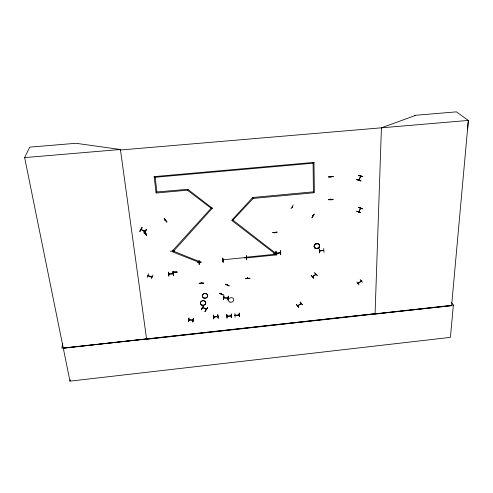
<?xml version="1.0" encoding="UTF-8"?>
<svg xmlns="http://www.w3.org/2000/svg" width="493" height="493" viewBox="0 0 493 493"><rect width="100%" height="100%" fill="white"/><g stroke="black" fill="none" stroke-linecap="round" stroke-linejoin="round"><path stroke-width="0.74" d="M152.109 276.542L152.029 276.955L152.14 276.598M244.374 257.894L248.762 257.457M319.452 249.014L319.409 252.903M319.452 250.66L319.482 251.06M151.431 278.736L152.947 275.026M148.319 275.636C146.686 275.704 152.744 278.021 151.813 276.456M151.758 276.487L151.715 276.838M323.704 248.497L323.975 252.471M328.695 177.005L333.206 176.383L328.64 176.895M328.646 199.64C333.841 200.448 335.474 198.389 328.695 199.782M330.772 176.66L330.945 177.036M330.846 199.129L331 199.536L330.748 198.962M331.068 177.19L330.926 176.648M292.38 206.955L292.448 207.146M148.325 275.433L148.313 275.655M148.344 275.834L148.35 275.482M148.584 273.732L147.13 277.46M147.869 275.488L147.925 275.359M143.851 232C144.166 231.26 147.315 235.081 146.6 235.377L143.857 231.981M145.441 233.22L145.509 233.62L145.811 233.09M145.866 233.177L145.706 233.053M145.392 233.306L145.805 233.226M145.527 233.399L145.86 233.368M145.774 233.06L145.453 233.423M144.739 231.18L144.856 231.014M144.917 230.995L145.275 231.199M145.108 231.309L145.213 231.125M144.252 233.232L146.267 229.479L144.276 233.331M144.036 231.852L146.809 235.241L144.067 231.753M142.064 227.711L139.796 231.359L141.848 227.6M141.485 229.467L141.436 229.652M141.016 229.467L145.139 231.507M141.084 229.337L141.01 229.652M141.195 229.337L141.546 229.732M223.212 294.987L219.471 293.292M381.434 127.317L375.074 314.035L451.594 305.697M140 231.42L142.039 227.6M219.465 293.31L223.2 294.906M174.701 271.933L174.725 272.081M199.56 262.818L199.536 262.344M201.421 282.92L201.372 282.618M312.839 276.493L312.747 276.394M315.668 274.096L315.847 274.17M467.586 129.517L468.35 120.428L456.401 111.862L414.773 115.344L415.057 115.584L381.416 127.816M451.576 302.671L453.369 305.118L450.411 337.372L69.975 381.138L24.65 157.612L29.728 147.148L75.947 143.284L120.341 149.49L120.415 149.995L468.35 120.428L451.606 305.568L146.631 339.301L120.409 149.484L24.65 157.612M246.605 257.537L246.525 258.178M358.288 283.111C356.957 283.808 362.287 281.127 360.888 280.881M358.337 283.247L358.091 282.933M361.375 281.016L357.992 283.481M356.735 282.064L359.07 284.831M188.301 321.726L188.948 318.071M188.486 321.719L188.961 317.979M189.133 319.63L189.189 319.895M189.127 320.037L188.757 319.871M193.003 320.093L192.578 320.259L192.578 319.877M333.194 176.568L328.64 176.913M174.91 272.259L174.849 271.717M193.49 318.361L192.781 322.003L193.287 318.33M192.818 321.984L193.274 318.25M199.332 262.566L199.77 262.51L199.301 262.714M201.446 283.161L201.181 282.68M223.261 299.639L224.025 295.794L223.274 299.621M223.84 297.476L223.847 297.895L227.969 297.957M224.136 297.495L224.173 297.71M227.55 297.821L227.643 298.148L227.637 297.729M227.988 299.935L228.314 296.077L227.791 299.917M69.975 381.138L70.228 379.647M246.451 257.71L246.703 257.808M247.652 277.842L247.72 278.428L247.702 278.009M227.409 284.985L227.322 285.133M313.721 278.268L311.175 275.353M274.774 232.314L274.854 232.949L275.02 232.493M275.544 253.538L275.593 253.229M62.703 343.707L61.816 348.144L146.575 338.913M360.451 176.543L360.315 176.334M360.759 176.266L359.027 180.29L358.762 179.994M296.336 304.686L298.807 307.238M296.496 304.557L298.82 307.355M356.833 179.588L361.005 180.876L356.827 179.612M360.968 180.925L356.87 179.674M360.556 208.12L358.836 212.033L358.534 211.75M360.531 208.163L360.34 208.557L360.58 207.997M360.438 207.954L360.673 208.256L358.842 211.99M358.645 175.539L362.848 176.531L358.59 175.428M360.63 176.13L358.886 180.253M168.705 274.065L173.16 273.633M169.204 274.176L169.148 273.818M362.583 208.816L358.657 207.473L362.521 208.718M199.277 262.559L199.382 262.874L199.252 262.362M199.647 262.282L199.69 262.701L199.751 262.368M200.374 261.783L200.022 262.658L172.809 252.009L212.378 208.126M213.715 316.962L214.098 316.9M217.493 316.549L217.937 316.475M226.934 316.26L227.291 316.149M230.742 315.847L231.143 315.779M231.038 315.557L231.168 315.803M235.044 315.378L235.395 315.267M238.84 314.707L239.191 315.095L239.136 314.676M144.221 233.318L146.47 229.664M235.143 317.221L234.902 313.511M312.531 276.696L315.939 274.385L312.346 276.622M291.024 208.755L293.236 204.971M319.797 250.672L319.84 251.017M312.808 215.86L312.864 215.669M314.096 214.104L311.878 217.857L314.257 214.178M201.391 309.222L203.621 305.95L201.403 309.21M202.98 307.466L203.048 307.706M206.025 309.154L206.099 308.766M207.639 307.632C204.441 312.476 203.43 313.727 207.633 307.62M222.959 262.116L222.713 258.166M225.529 284.258L229.3 285.971L225.597 284.165M221.456 294.124L221.345 293.705M199.073 260.643L199.203 264.618L199.098 260.544M358.608 207.356L362.521 208.712M360.519 208.557L360.229 208.292M169.161 274.17L169.093 273.781M173.117 273.788L173.148 273.43M199.72 262.67L199.382 262.707M222.935 259.848C222.83 260.735 222.38 260.359 223.323 260.014M246.414 257.851L246.056 257.71M217.888 316.29L217.968 316.5M231.131 315.933L227.02 316.235M235.087 315.378L239.228 314.928M319.501 250.894L323.691 250.481M154.149 176.476L156.09 193.046L187.469 190.187L188.036 189.386M313.659 278.175L311.182 275.47M200.392 261.956L172.488 250.801L211.7 207.608M312.488 276.752L312.808 276.536M312.839 276.702L312.691 276.363M246.377 257.001L246.469 257.925L275.605 254.986L275.575 254.222L231.698 220.353L252.471 197.755M313.973 162.265L314.361 192.726L253.18 198.426L232.906 220.081M246.42 257.167L275.575 254.222L276.092 253.457M298.062 305.808L297.871 305.457M301.001 303.386L301.149 303.743L300.94 303.38M172.384 251.134L172.587 251.566L172.562 251.005M201.243 282.803L201.255 282.982M274.841 232.893L274.841 232.499M247.689 278.058L247.893 278.403L247.88 278.07M301.149 303.743L297.76 306.017M227.976 298.142L227.969 297.79M360.198 279.549L362.565 282.261M300.188 302.08L302.505 304.89L300.175 302.073M221.48 294.148L221.363 293.717M292.189 206.814L292.583 206.974M312.58 215.731L312.938 215.866M165.352 220.112L165.223 220.457M165.038 220.426L165.457 220.1M166.862 222.053L164.157 218.621L166.88 221.936M206.419 308.945L202.66 307.373M280.418 252.872L280.344 252.508L280.375 252.878L276.105 253.273M223.311 260.039L222.503 260.212L223.347 259.903M314.596 272.795L317.326 275.581L314.682 272.857M301.02 303.589L297.581 305.697M297.79 305.987L297.63 305.623M164.181 218.51L166.917 222.004M202.574 307.687L206.32 309.29L206.364 308.877M227.033 318.01L226.798 314.516M213.642 318.86L213.549 315.089L213.66 318.842M226.755 314.392L227.076 318.133M319.402 252.81L319.378 248.916M276.129 255.054L275.963 251.233M276.135 255.146L275.994 251.128M168.698 276.086L168.489 272.068L168.889 275.975M276.499 253.273L276.425 252.86M213.802 316.931L217.924 316.506M217.579 316.524L217.549 316.284M217.894 316.654L217.844 316.253M227.328 316.364L227.273 315.964M235.438 315.483L235.383 315.082M239.191 315.076L235.056 315.508L235.001 315.163M222.596 260.181L222.559 259.965M223.292 260.212L223.243 259.817M214.116 317.085L214.067 316.666M63.326 348.12L375.087 313.647M63.301 348.255L453.369 305.118M231.279 314.029L231.303 317.671L231.266 314.016M239.136 313.049L239.37 316.666M213.685 316.746L213.82 317.116L217.931 316.629M226.977 316.26L231.125 315.81M218.128 318.25L217.801 314.626M280.529 254.721L280.351 250.69M223.317 259.78L246.796 257.408M249.957 278.225C242.562 279.18 245.243 278.514 249.969 278.403M203.566 283.216C199.597 282.452 195.869 284.251 203.56 283.198M203.547 283.019L199.166 283.432M172.593 272.444C180.265 271.168 176.821 273.202 172.587 272.419M177.042 272.025L172.593 272.537L177.049 272.105M172.969 271.637L173.622 275.624L172.981 271.637M275.642 253.408L275.76 253.513M277.916 253.809C264.396 254.795 287.203 252.847 273.541 254.006M197.2 262.633L201.643 262.208M246.531 259.626L246.592 255.781M223.372 262.159L222.842 258.153M170.196 251.282L174.713 250.845M253.088 197.453L313.4 191.845M277.121 232.061L272.709 232.696M272.672 232.591L277.097 232.166M211.115 208.249L187.469 190.187L187.383 189.343L155.985 192.054M154.149 176.617L314.053 162.394M328.689 199.745L333.083 199.277M188.85 319.834L193.009 319.902M235.143 315.532L235.087 315.119M280.067 252.891L279.95 252.545M276.123 252.891L276.197 253.303L276.037 252.94M323.661 250.456L319.501 251.029L319.365 250.709M223.822 297.871L227.939 298.166L227.932 297.747M217.598 316.685L217.505 316.327M280.609 250.764L280.757 254.684M276.197 253.279L280.455 252.693M246.001 257.919L246.007 257.512M173.191 271.717L173.616 275.612M173.413 275.624L172.994 271.717M239.382 313.135L239.623 316.752M217.814 314.626L218.159 318.349M312.55 276.893L312.389 276.542M297.988 305.672L297.932 305.463M148.023 275.55L152.183 276.813M358.577 175.446L362.706 176.648M312.55 215.879L312.753 215.86M292.158 206.986L292.509 207.122M141.121 229.541L145.225 231.353M219.514 293.199L223.206 294.882M188.751 320.012L188.831 319.612M199.511 262.504L199.542 262.861M247.702 278.379L247.702 278.046M275.636 253.753L275.575 253.217M274.995 232.523L275.008 232.893M202.586 307.724L202.617 307.361M188.055 189.528L212.409 208.28M276.154 253.624L232.246 219.57M252.521 197.896L253.18 198.426L253.137 197.594M168.723 274.2L168.785 273.812M313.086 162.345L313.412 192.671M313.092 163.201L154.247 177.344M361.221 280.683L361.363 281.053L361.129 280.702M357.973 283.247L357.85 283.111M323.229 250.345L323.365 250.703L323.211 250.401M319.754 250.635L319.889 250.992M315.428 274.274L315.588 274.626M274.928 232.302L274.965 232.665M300.699 303.54L300.675 303.682M199.357 262.837L199.326 262.282M247.8 277.83L247.843 278.132M222.91 259.971L222.916 260.329L222.842 259.897M227.279 284.923L227.353 285.379L227.218 284.942M223.748 297.513L223.81 297.852M226.983 316.001L227.033 316.414L226.897 316.044M213.518 315.101L213.833 318.725M206.006 308.834L206.012 309.166M199.48 262.264L199.542 262.905M201.403 282.655L201.471 283.13M203.621 305.95L201.6 309.308M172.581 251.522L172.525 250.925M192.923 319.858L192.917 320.284L188.788 319.994L188.739 319.649M189.17 319.674L189.22 320.025M222.731 258.079L223.021 262.122M172.371 250.943L172.427 251.584M173.055 273.399L173.086 273.818L168.766 274.194L168.698 273.861M246.334 255.701L246.562 259.737M172.741 273.43L172.778 273.849L172.704 273.473M165.087 220.285L165.143 220.673M156.903 191.968L155.178 177.264M356.685 211.281L360.673 212.705L356.679 211.312M203.837 297.92A2.699 2.329 -8.4 0 0 207.689 295.492A2.699 2.329 -8.4 0 0 203.48 293.902A2.699 2.329 -8.4 0 0 203.837 297.92M203.849 298.019A2.705 2.336 -8.4 0 0 207.707 295.584A2.705 2.336 -8.4 0 0 203.486 293.988A2.705 2.336 -8.4 0 0 203.849 298.019M229.929 302.08A2.675 2.292 -11.6 0 0 233.768 299.676A2.675 2.292 -11.6 0 0 229.646 298.105A2.675 2.292 -11.6 0 0 229.929 302.08M201.927 305.173A2.693 2.311 -8.2 0 0 205.76 302.751A2.693 2.311 -8.2 0 0 201.563 301.18A2.693 2.311 -8.2 0 0 201.927 305.173M201.914 305.075A2.687 2.305 -8.2 0 0 205.747 302.659A2.687 2.305 -8.2 0 0 201.551 301.094A2.687 2.305 -8.2 0 0 201.914 305.075M316.198 248.534A2.736 2.391 -24.5 0 0 319.464 245.218A2.755 2.41 -24.5 0 0 314.935 244.516A2.755 2.41 -24.5 0 0 316.173 248.503A2.755 2.41 -24.5 0 0 319.458 245.169A2.755 2.41 -24.5 0 0 314.959 244.559A2.755 2.41 -24.5 0 0 316.198 248.552A2.755 2.41 -24.5 0 0 319.482 245.218A2.736 2.391 -24.5 0 0 314.972 244.571A2.736 2.391 -24.5 0 0 316.198 248.534M316.161 248.447A2.73 2.385 -24.5 0 0 319.421 245.144A2.73 2.385 -24.5 0 0 314.935 244.491A2.73 2.385 -24.5 0 0 316.161 248.447"/></g></svg>
